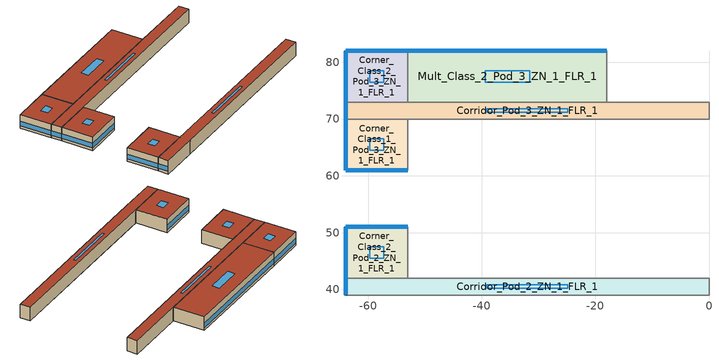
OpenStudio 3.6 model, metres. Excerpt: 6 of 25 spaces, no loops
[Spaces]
Corridor_Pod_2_ZN_1_FLR_1
 floor foundation (BTAP-Grnd-Floor-Mass:U-0.757_std): 0,42 0,39 -64,39 -64,42 z0
 wall outside: -64,42 -64,39 z0:4
 wall to Corner_Class_2_Pod_2_ZN_1_FLR_1: -53,42 -64,42 z0:4
 wall to Main_Corridor_ZN_1_FLR_1: 0,39 0,42 z0:4
 wall to Mult_Class_1_Pod_2_ZN_1_FLR_1: -53,39 0,39 z0:4
 wall to Corner_Class_1_Pod_2_ZN_1_FLR_1: -64,39 -53,39 z0:4
 wall to Mult_Class_2_Pod_2_ZN_1_FLR_1: 0,42 -53,42 z0:4
 window (BTAP-Ext-FixedWindow:U=0.220 SHGC=0.600): -64,41.97 -64,39.03 z0.76:2.12
 roof outside: 0,39 0,42 -64,42 -64,39 z4
 skylight (BTAP-Ext-Skylights:U=0.220 SHGC=0.600): -24.84,40.16 -24.84,40.84 -39.16,40.84 -39.16,40.16 z4
Corner_Class_2_Pod_2_ZN_1_FLR_1
 floor foundation (BTAP-Grnd-Floor-Mass:U-0.757_std): -53,51 -53,42 -64,42 -64,51 z0
 wall outside: -53,51 -64,51 -64,42 z0:4
 wall to Mult_Class_2_Pod_2_ZN_1_FLR_1: -53,42 -53,51 z0:4
 window (BTAP-Ext-FixedWindow:U=0.220 SHGC=0.600): -53.03,51 -63.97,51 / -64,50.97 -64,42.03 z0.76:2.1
 roof outside: -53,42 -53,51 -64,51 -64,42 z4
 skylight (BTAP-Ext-Skylights:U=0.220 SHGC=0.600): -57.27,45.49 -57.27,47.51 -59.73,47.51 -59.73,45.49 z4
Corridor_Pod_3_ZN_1_FLR_1
 floor foundation (BTAP-Grnd-Floor-Mass:U-0.757_std): 0,73 0,70 -64,70 -64,73 z0
 wall outside: -64,73 -64,70 z0:4
 wall to Mult_Class_2_Pod_3_ZN_1_FLR_1: -18,73 -53,73 z0:4
 wall to Corner_Class_2_Pod_3_ZN_1_FLR_1: -53,73 -64,73 z0:4
 wall to Computer_Class_ZN_1_FLR_1: 0,73 -18,73 z0:4
 wall to Library_Media_Center_ZN_1_FLR_1: 0,70 0,73 z0:4
 wall to Mult_Class_1_Pod_3_ZN_1_FLR_1: -53,70 0,70 z0:4
 wall to Corner_Class_1_Pod_3_ZN_1_FLR_1: -64,70 -53,70 z0:4
 window (BTAP-Ext-FixedWindow:U=0.220 SHGC=0.600): -64,72.97 -64,70.03 z0.76:2.12
 roof outside: 0,70 0,73 -64,73 -64,70 z4
 skylight (BTAP-Ext-Skylights:U=0.220 SHGC=0.600): -24.84,71.16 -24.84,71.84 -39.16,71.84 -39.16,71.16 z4
Corner_Class_2_Pod_3_ZN_1_FLR_1
 floor foundation (BTAP-Grnd-Floor-Mass:U-0.757_std): -53,82 -53,73 -64,73 -64,82 z0
 wall outside: -53,82 -64,82 -64,73 z0:4
 wall to Mult_Class_2_Pod_3_ZN_1_FLR_1: -53,73 -53,82 z0:4
 window (BTAP-Ext-FixedWindow:U=0.220 SHGC=0.600): -53.03,82 -63.97,82 / -64,81.97 -64,73.03 z0.76:2.1
 roof outside: -53,73 -53,82 -64,82 -64,73 z4
 skylight (BTAP-Ext-Skylights:U=0.220 SHGC=0.600): -57.27,76.49 -57.27,78.51 -59.73,78.51 -59.73,76.49 z4
Corner_Class_1_Pod_3_ZN_1_FLR_1
 floor foundation (BTAP-Grnd-Floor-Mass:U-0.757_std): -53,70 -53,61 -64,61 -64,70 z0
 wall outside: -64,70 -64,61 -53,61 z0:4
 wall to Mult_Class_1_Pod_3_ZN_1_FLR_1: -53,61 -53,70 z0:4
 window (BTAP-Ext-FixedWindow:U=0.220 SHGC=0.600): -63.97,61 -53.03,61 / -64,69.97 -64,61.03 z0.76:2.1
 roof outside: -53,61 -53,70 -64,70 -64,61 z4
 skylight (BTAP-Ext-Skylights:U=0.220 SHGC=0.600): -57.27,64.49 -57.27,66.51 -59.73,66.51 -59.73,64.49 z4
Mult_Class_2_Pod_3_ZN_1_FLR_1
 floor foundation (BTAP-Grnd-Floor-Mass:U-0.757_std): -18,82 -18,73 -53,73 -53,82 z0
 wall outside: -18,82 -53,82 z0:4
 wall to Computer_Class_ZN_1_FLR_1: -18,73 -18,82 z0:4
 window (BTAP-Ext-FixedWindow:U=0.220 SHGC=0.600): -18.03,82 -52.97,82 z0.76:2.1
 roof outside: -18,73 -18,82 -53,82 -53,73 z4
 skylight (BTAP-Ext-Skylights:U=0.220 SHGC=0.600): -31.59,76.49 -31.59,78.51 -39.41,78.51 -39.41,76.49 z4
[Site]
Calgary Intl AP_AB_CAN: Latitude {deg}=51.11; Longitude {deg}=-114.02; Time Zone {hr}=-7; Elevation {m}=1084.1; Terrain=City
[Building]
PrimarySchool: North Axis {deg}=0; Default Construction Set=BTAP-Mass at hdd = 5000.0; Standards Number of Stories=1; Standards Number of Above Ground Stories=1; Standards Template=NECB2015; Standards Building Type=PrimarySchool
[Site:WaterMainsTemperature]
Calculation Method=Correlation; Annual Average Outdoor Air Temperature {C}=4.69167; Maximum Difference In Monthly Average Outdoor Air Temperatures {deltaC}=24.6
[Site:GroundTemperature:BuildingSurface]
19.527, 19.502, 19.536, 19.598, 20.002, 21.64, 22.225, 22.375, 21.449, 20.121, 19.802, 19.633
[SizingPeriod:DesignDay] Barometric Pressure {Pa}=88961; Rain Indicator=No; Snow Indicator=No; Day of Month=21; Daylight Saving Time Indicator=No; Humidity Condition Type=Wetbulb; Dry-Bulb Temperature Range Modifier Type=DefaultMultipliers
Name | Maximum Dry-Bulb Temperature {C} | Daily Dry-Bulb Temperature Range {deltaC} | Wind Speed {m/s} | Wind Direction {deg} | Month | Day Type | Wetbulb or DewPoint at Maximum Dry-Bulb {C} | Solar Model Indicator | ASHRAE Clear Sky Optical Depth for Beam Irradiance | ASHRAE Clear Sky Optical Depth for Diffuse Irradiance | Sky Clearness
Calgary Intl AP Ann Clg .4% Condns DB=>MWB | 28.8 | 12.3 | 4.5 | 160 | 7 | SummerDesignDay | 16 | ASHRAETau | 0.34 | 2.419
Calgary Intl AP Ann Htg 99.6% Condns DB | -27.7 | 0 | 2.7 | 200 | 1 | WinterDesignDay | -27.7 | ASHRAEClearSky |  |  | 0
[Material:NoMass] Roughness=Smooth; Thermal Absorptance=0.9; Solar Absorptance=0.7
Name | Thermal Resistance {m2-K/W} | Visible Absorptance
Typical Carpet Pad; Typical Carpet Pad 1 | 0.21648 | 0.8
Typical Insulation 1 | 5.91238 | 0.7
Typical Insulation 2 | 4.49096 | 0.7
Typical Insulation 3 | 6.17282 | 0.7
Typical Carpet Pad 2 | 1.25503 | 0.8
Typical Carpet Pad 3; Typical Carpet Pad 4 | 3.45515 | 0.8
Typical Insulation 4 | 0.454528 | 0.7
Typical Insulation 5 | 0.454545 | 0.7
[Material]
Name | Roughness | Thickness {m} | Conductivity {W/m-K} | Density {kg/m3} | Specific Heat {J/kg-K} | Thermal Absorptance | Solar Absorptance | Visible Absorptance
G05 25mm wood | MediumSmooth | 0.0254 | 0.15 | 608 | 1630 | 0.9 | 0.5 | 0.5
100mm Normalweight concrete floor 1 | MediumSmooth | 0.1016 | 2.31 | 2322 | 832
G01 13mm gypsum board 1 | Smooth | 0.0127 | 0.16 | 800 | 1090 | 0.9 | 0.7 | 0.5
4 in. Normalweight Concrete Floor 1 | MediumRough | 0.1016 | 2.31 | 2322 | 832 | 0.9 | 0.7 | 0.7
1IN Stucco 1 | Smooth | 0.0253 | 0.6918 | 1858 | 837 | 0.9 | 0.7 | 0.92
8IN CONCRETE HW RefBldg 1 | Rough | 0.2032 | 1.311 | 2240 | 836.8 | 0.9 | 0.7 | 0.7
1/2IN Gypsum 1 | Smooth | 0.0127 | 0.16 | 784.9 | 830 | 0.9 | 0.4 | 0.4
Metal Roof Surface 1; F08 Metal surface 1 | Smooth | 0.0008 | 45.28 | 7824 | 500 | 0.9 | 0.7 | 0.7
6 in. Normalweight Concrete Floor 1; 6 in. Normalweight Concrete Floor 2; 6 in. Normalweight Concrete Floor 3 | MediumRough | 0.1524 | 2.31 | 2322 | 832 | 0.9 | 0.7 | 0.7
Expanded Polystyrene | MediumSmooth | 0.0363959 | 0.029 | 29 | 1210
[Construction]
BTAP-Int-Partition; BTAP-Int-Door: G05 25mm wood
BTAP-Int-Floor: 100mm Normalweight concrete floor 1, Typical Carpet Pad
BTAP-Int-Wall: G01 13mm gypsum board 1, G01 13mm gypsum board 1
BTAP-Int-Ceiling: Typical Carpet Pad, 100mm Normalweight concrete floor 1
BTAP-Int-Window: SimpleGlazing
BTAP-Ext-Floor-Mass:U-0.162: Typical Insulation 1, 4 in. Normalweight Concrete Floor 1, Typical Carpet Pad 1
BTAP-Ext-Wall-Mass:U-0.21: 1IN Stucco 1, 8IN CONCRETE HW RefBldg 1, Typical Insulation 2, 1/2IN Gypsum 1
BTAP-Ext-Roof-Metal:U-0.162: Metal Roof Surface 1, Typical Insulation 3
BTAP-Grnd-Floor-Mass:U-0.757: 6 in. Normalweight Concrete Floor 1, Typical Carpet Pad 2
BTAP-Grnd-Wall-Mass:U-0.284: 6 in. Normalweight Concrete Floor 2, Typical Carpet Pad 3
BTAP-Grnd-Roof-Mass:U-0.284: 6 in. Normalweight Concrete Floor 3, Typical Carpet Pad 4
BTAP-Ext-FixedWindow:U=0.220 SHGC=0.600; BTAP-Ext-GlassDoors:U=0.220 SHGC=0.600; BTAP-Ext-Skylights:U=0.220 SHGC=0.600; BTAP-Ext-DaylightDomes:U=0.220 SHGC=0.600; BTAP-Ext-DaylightDiffuser:U=0.220 SHGC=0.600: SimpleGlazing:U=0.220 SHGC=0.600
BTAP-Ext-Door:U-2.2: F08 Metal surface 1, Typical Insulation 4
BTAP-Ext-OverHeadDoor:U-2.2: Typical Insulation 5
BTAP-Grnd-Floor-Mass:U-0.757_std: 6 in. Normalweight Concrete Floor 1, Expanded Polystyrene
[DefaultConstructionSet]
BTAP-Mass at hdd = 5000.0: Default Exterior Surface Constructions=BTAP-Mass at hdd = 5000.0; Default Interior Surface Constructions=Default Surface Constructions 2; Default Ground Contact Surface Constructions=BTAP-Mass at hdd = 5000.0 1; Default Exterior SubSurface Constructions=BTAP-Mass at hdd = 5000.0; Default Interior SubSurface Constructions=Default Sub Surface Constructions 2; Interior Partition Construction=BTAP-Int-Partition
[DefaultSurfaceConstructions]
Name | Floor Construction | Wall Construction | Roof Ceiling Construction
Default Surface Constructions 2 | BTAP-Int-Floor | BTAP-Int-Wall | BTAP-Int-Ceiling
BTAP-Mass at hdd = 5000.0 | BTAP-Ext-Floor-Mass:U-0.162 | BTAP-Ext-Wall-Mass:U-0.21 | BTAP-Ext-Roof-Metal:U-0.162
BTAP-Mass at hdd = 5000.0 1 | BTAP-Grnd-Floor-Mass:U-0.757 | BTAP-Grnd-Wall-Mass:U-0.284 | BTAP-Grnd-Roof-Mass:U-0.284
[DefaultSubSurfaceConstructions]
Name | Fixed Window Construction | Operable Window Construction | Door Construction | Glass Door Construction | Overhead Door Construction | Skylight Construction | Tubular Daylight Dome Construction | Tubular Daylight Diffuser Construction
Default Sub Surface Constructions 2 | BTAP-Int-Window | BTAP-Int-Window | BTAP-Int-Door
BTAP-Mass at hdd = 5000.0 | BTAP-Ext-FixedWindow:U=0.220 SHGC=0.600 | BTAP-Ext-FixedWindow:U=0.220 SHGC=0.600 | BTAP-Ext-Door:U-2.2 | BTAP-Ext-GlassDoors:U=0.220 SHGC=0.600 | BTAP-Ext-OverHeadDoor:U-2.2 | BTAP-Ext-Skylights:U=0.220 SHGC=0.600 | BTAP-Ext-DaylightDomes:U=0.220 SHGC=0.600 | BTAP-Ext-DaylightDiffuser:U=0.220 SHGC=0.600
[WindowMaterial:SimpleGlazingSystem] U-Factor {W/m2-K}=2.2; Solar Heat Gain Coefficient=0.6; Visible Transmittance=0.21
SimpleGlazing; SimpleGlazing:U=0.220 SHGC=0.600
[Space] Building Story=Building Story 1; Part of Total Floor Area=Yes; Volume {m3}=Autocalculate
Name | Space Type | Thermal Zone
Corner_Class_2_Pod_3_ZN_1_FLR_1; Corner_Class_2_Pod_2_ZN_1_FLR_1 | Space Function Classroom/Lecture hall/Training room other | ALL_ST=Classroom/Lecture hall/Training room other_FL=Building Story 1_SCH=D 1
Corridor_Pod_2_ZN_1_FLR_1; Corridor_Pod_3_ZN_1_FLR_1 | Space Function Corridor/Transition area other-sch-D | WILD_ST=Corridor/Transition area other-sch-D_FL=Building Story 1_SCH=D
Corner_Class_1_Pod_3_ZN_1_FLR_1 | Space Function Classroom/Lecture hall/Training room other | ALL_ST=Classroom/Lecture hall/Training room other_FL=Building Story 1_SCH=D
Mult_Class_2_Pod_3_ZN_1_FLR_1 | Space Function Classroom/Lecture hall/Training room other | ALL_ST=Classroom/Lecture hall/Training room other_FL=Building Story 1_SCH=D 2
[BuildingStory]
Building Story 1: Nominal Z Coordinate {m}=0
[SpaceType] Standards Building Type=Space Function
Name | Default Schedule Set | Design Specification Outdoor Air Object | Standards Space Type
Space Function Classroom/Lecture hall/Training room other | Space Function Classroom/Lecture hall/Training room other Schedule Set | Space Function Classroom/Lecture hall/Training room other Ventilation | Classroom/Lecture hall/Training room other
Space Function Corridor/Transition area other-sch-D | Space Function Corridor/Transition area other-sch-D Schedule Set | Space Function Corridor/Transition area other-sch-D Ventilation | Corridor/Transition area other-sch-D
[People:Definition] Number of People Calculation Method=People/Area; Fraction Radiant=0.3
Name | People per Space Floor Area {person/m2}
Space Function Classroom/Lecture hall/Training room other People Definition | 0.133382
Space Function Corridor/Transition area other-sch-D People Definition | 0.0100036
[People] Work Efficiency Schedule=Work Efficiency Schedule; Clothing Insulation Schedule=Clothing Schedule; Air Velocity Schedule=Air Velocity Schedule; Multiplier=1
Name | People Definition | Space or SpaceType
Space Function Classroom/Lecture hall/Training room other People | Space Function Classroom/Lecture hall/Training room other People Definition | Space Function Classroom/Lecture hall/Training room other
Space Function Corridor/Transition area other-sch-D People | Space Function Corridor/Transition area other-sch-D People Definition | Space Function Corridor/Transition area other-sch-D
[Lights:Definition] Design Level Calculation Method=Watts/Area; Fraction Radiant=0.5; Fraction Visible=0.2
Name | Watts per Space Floor Area {W/m2}
Space Function Classroom/Lecture hall/Training room other Lights Definition | 13.4049
Space Function Corridor/Transition area other-sch-D Lights Definition | 7.10258
[Lights] Fraction Replaceable=1
Name | Lights Definition | Space or SpaceType
Space Function Classroom/Lecture hall/Training room other Lights | Space Function Classroom/Lecture hall/Training room other Lights Definition | Space Function Classroom/Lecture hall/Training room other
Space Function Corridor/Transition area other-sch-D Lights | Space Function Corridor/Transition area other-sch-D Lights Definition | Space Function Corridor/Transition area other-sch-D
[ElectricEquipment:Definition]
Space Function Classroom/Lecture hall/Training room other Elec Equip Definition: Design Level Calculation Method=Watts/Area; Watts per Space Floor Area {W/m2}=5.00182; Fraction Radiant=0.5
[ElectricEquipment]
Space Function Classroom/Lecture hall/Training room other Elec Equip: Electric Equipment Definition=Space Function Classroom/Lecture hall/Training room other Elec Equip Definition; Space or SpaceType=Space Function Classroom/Lecture hall/Training room other
[DesignSpecification:OutdoorAir] Outdoor Air Method=Sum
Name | Outdoor Air Flow per Person {m3/s-person} | Outdoor Air Flow per Floor Area {m3/s-m2}
Space Function Classroom/Lecture hall/Training room other Ventilation | 0.0285646
Space Function Corridor/Transition area other-sch-D Ventilation |  | 0.000254
[DefaultScheduleSet] Number of People Schedule=NECB-D-Occupancy; People Activity Level Schedule=NECB-Activity; Electric Equipment Schedule=NECB-D-Electric-Equipment; Infiltration Schedule=Always On
Name | Lighting Schedule
Space Function Classroom/Lecture hall/Training room other Schedule Set | NECB-D-Occupancy-NECB-D-Lighting-0.5-0.0-0.67-Light Ruleset
Space Function Corridor/Transition area other-sch-D Schedule Set | NECB-D-Lighting
[ThermostatSetpoint:DualSetpoint] Heating Setpoint Temperature Schedule=NECB-D-Thermostat Setpoint-Heating; Cooling Setpoint Temperature Schedule=NECB-D-Thermostat Setpoint-Cooling
Space Function Classroom/Lecture hall/Training room other Thermostat 27; Space Function Classroom/Lecture hall/Training room other Thermostat 28; Space Function Classroom/Lecture hall/Training room other Thermostat 29; Space Function Corridor/Transition area other-sch-D Thermostat 9
[SpaceInfiltration:DesignFlowRate] Schedule=Always On Discrete; Design Flow Rate Calculation Method=Flow/ExteriorArea; Flow per Exterior Surface Area {m3/s-m2}=0.00025; Constant Term Coefficient=0; Temperature Term Coefficient=0; Velocity Term Coefficient=0.224; Velocity Squared Term Coefficient=0
Name | Space or SpaceType
Corner_Class_1_Pod_3_ZN_1_FLR_1 Infiltration | Corner_Class_1_Pod_3_ZN_1_FLR_1
Corner_Class_2_Pod_2_ZN_1_FLR_1 Infiltration | Corner_Class_2_Pod_2_ZN_1_FLR_1
Corner_Class_2_Pod_3_ZN_1_FLR_1 Infiltration | Corner_Class_2_Pod_3_ZN_1_FLR_1
Corridor_Pod_2_ZN_1_FLR_1 Infiltration | Corridor_Pod_2_ZN_1_FLR_1
Corridor_Pod_3_ZN_1_FLR_1 Infiltration | Corridor_Pod_3_ZN_1_FLR_1
Mult_Class_2_Pod_3_ZN_1_FLR_1 Infiltration | Mult_Class_2_Pod_3_ZN_1_FLR_1
[ThermalZone] Use Ideal Air Loads=No
Name | Thermostat
ALL_ST=Classroom/Lecture hall/Training room other_FL=Building Story 1_SCH=D | Space Function Classroom/Lecture hall/Training room other Thermostat 27
ALL_ST=Classroom/Lecture hall/Training room other_FL=Building Story 1_SCH=D 1 | Space Function Classroom/Lecture hall/Training room other Thermostat 28
ALL_ST=Classroom/Lecture hall/Training room other_FL=Building Story 1_SCH=D 2 | Space Function Classroom/Lecture hall/Training room other Thermostat 29
WILD_ST=Corridor/Transition area other-sch-D_FL=Building Story 1_SCH=D | Space Function Corridor/Transition area other-sch-D Thermostat 9
[Foundation:Kiva] Wall Height Above Grade {m}=0; Wall Depth Below Slab {m}=0
Bldg Kiva Foundation; Corner_Class_1_Pod_2_ZN_1_FLR_1_Floor Kiva Foundation; Corner_Class_1_Pod_3_ZN_1_FLR_1_Floor Kiva Foundation; Corner_Class_2_Pod_2_ZN_1_FLR_1_Floor Kiva Foundation; Corner_Class_2_Pod_3_ZN_1_FLR_1_Floor Kiva Foundation; Mult_Class_2_Pod_1_ZN_1_FLR_1_Floor Kiva Foundation; Mult_Class_2_Pod_2_ZN_1_FLR_1_Floor Kiva Foundation; Mult_Class_2_Pod_3_ZN_1_FLR_1_Floor Kiva Foundation; Mult_Class_1_Pod_2_ZN_1_FLR_1_Floor Kiva Foundation; Mult_Class_1_Pod_3_ZN_1_FLR_1_Floor Kiva Foundation; Corridor_Pod_2_ZN_1_FLR_1_Floor Kiva Foundation; Corridor_Pod_3_ZN_1_FLR_1_Floor Kiva Foundation
[SurfaceProperty:ExposedFoundationPerimeter] Exposed Perimeter Calculation Method=TotalExposedPerimeter
Name | Total Exposed Perimeter {m}
Corner_Class_1_Pod_3_ZN_1_FLR_1_Floor; Corner_Class_2_Pod_2_ZN_1_FLR_1_Floor; Corner_Class_2_Pod_3_ZN_1_FLR_1_Floor | 20
Mult_Class_2_Pod_3_ZN_1_FLR_1_Floor | 35
Corridor_Pod_2_ZN_1_FLR_1_Floor; Corridor_Pod_3_ZN_1_FLR_1_Floor | 3
[Foundation:Kiva:Settings]

[Schedule:Ruleset]
Clothing Schedule: Default Day Schedule=Clothing Schedule Default Winter Clothes
Air Velocity Schedule: Default Day Schedule=Air Velocity Schedule Default
Work Efficiency Schedule: Default Day Schedule=Work Efficiency Schedule Default
NECB-D-Occupancy: Default Day Schedule=NECB-D-Occupancy Default
NECB-Activity: Default Day Schedule=NECB-Activity Default; Summer Design Day Schedule=NECB-Activity Summer Design Day; Winter Design Day Schedule=NECB-Activity Winter Design Day
NECB-D-Occupancy-NECB-D-Lighting-0.5-0.0-0.67-Light Ruleset: Default Day Schedule=NECB-D-Occupancy-NECB-D-Lighting-0.5-0.0-0.67-Light Default
NECB-D-Electric-Equipment: Default Day Schedule=NECB-D-Electric-Equipment Default
Always On: Default Day Schedule=Always On Default
NECB-D-Thermostat Setpoint-Heating: Default Day Schedule=NECB-D-Thermostat Setpoint-Heating Default
NECB-D-Thermostat Setpoint-Cooling: Default Day Schedule=NECB-D-Thermostat Setpoint-Cooling Default
NECB-D-Lighting: Default Day Schedule=NECB-D-Lighting Default
[Schedule:Day]
Clothing Schedule Default Winter Clothes; Always On Default: 24, 0, 1
Clothing Schedule Summer Clothes: 24, 0, 0.5
Air Velocity Schedule Default: 24, 0, 0.2
Work Efficiency Schedule Default; NECB-D-Occupancy Sat Day; NECB-D-Occupancy Sun|Hol Day: 24, 0, 0
NECB-D-Occupancy Default; NECB-D-Occupancy Default|Wkdy Day: 8, 0, 0, 9, 0, 0.1, 12, 0, 0.9, 16, 0, 0.8, 17, 0, 0.5, 18, 0, 0.2, 19, 0, 0.1, 22, 0, 0.3, 23, 0, 0.1, 24, 0, 0
NECB-Activity Default; NECB-Activity Winter Design Day; NECB-Activity Summer Design Day: 24, 0, 130
NECB-D-Occupancy-NECB-D-Lighting-0.5-0.0-0.67-Light Default; NECB-D-Occupancy-NECB-D-Lighting-0.5-0.0-0.67-Default|Wkdy-Light Day: 8, 0, 0.03325, 9, 0, 0.1995, 16, 0, 0.9, 17, 0, 0.7, 19, 0, 0.3325, 22, 0, 0.4655, 23, 0, 0.1995, 24, 0, 0.03325
NECB-D-Occupancy-NECB-D-Lighting-0.5-0.0-0.67-Sat-Light Day; NECB-D-Occupancy-NECB-D-Lighting-0.5-0.0-0.67-Sun|Hol-Light Day: 24, 0, 0.03325
NECB-D-Electric-Equipment Default; NECB-D-Electric-Equipment Default|Wkdy Day; NECB-D-Lighting Default; NECB-D-Lighting Default|Wkdy Day: 8, 0, 0.05, 9, 0, 0.3, 16, 0, 0.9, 17, 0, 0.7, 19, 0, 0.5, 22, 0, 0.7, 23, 0, 0.3, 24, 0, 0.05
NECB-D-Electric-Equipment Sat Day; NECB-D-Electric-Equipment Sun|Hol Day; NECB-D-Lighting Sat Day; NECB-D-Lighting Sun|Hol Day: 24, 0, 0.05
NECB-D-Thermostat Setpoint-Heating Default; NECB-D-Thermostat Setpoint-Heating Default|Wkdy Day: 7, 0, 18, 8, 0, 20, 23, 0, 22, 24, 0, 18
NECB-D-Thermostat Setpoint-Heating Sat Day; NECB-D-Thermostat Setpoint-Heating Sun|Hol Day: 24, 0, 18
NECB-D-Thermostat Setpoint-Cooling Default; NECB-D-Thermostat Setpoint-Cooling Default|Wkdy Day: 7, 0, 35, 23, 0, 24, 24, 0, 35
NECB-D-Thermostat Setpoint-Cooling Sat Day; NECB-D-Thermostat Setpoint-Cooling Sun|Hol Day: 24, 0, 35
[Schedule:Rule] Date Specification Type=DateRange; Start Day=1
Name | Schedule Ruleset | Rule Order | Day Schedule | Start Month | End Month | End Day | Apply Monday | Apply Tuesday | Apply Wednesday | Apply Thursday | Apply Friday | Apply Saturday | Apply Sunday
Schedule Rule 1 | Clothing Schedule | 0 | Clothing Schedule Summer Clothes | 5 | 9 | 30
Schedule Rule 2 | NECB-D-Occupancy | 2 | NECB-D-Occupancy Default|Wkdy Day | 1 | 12 | 31 | Yes | Yes | Yes | Yes | Yes
Schedule Rule 3 | NECB-D-Occupancy | 1 | NECB-D-Occupancy Sat Day | 1 | 12 | 31 |  |  |  |  |  | Yes
Schedule Rule 4 | NECB-D-Occupancy | 0 | NECB-D-Occupancy Sun|Hol Day | 1 | 12 | 31 |  |  |  |  |  |  | Yes
Schedule Rule 5 | NECB-D-Occupancy-NECB-D-Lighting-0.5-0.0-0.67-Light Ruleset | 2 | NECB-D-Occupancy-NECB-D-Lighting-0.5-0.0-0.67-Default|Wkdy-Light Day | 1 | 12 | 31 | Yes | Yes | Yes | Yes | Yes
Schedule Rule 6 | NECB-D-Occupancy-NECB-D-Lighting-0.5-0.0-0.67-Light Ruleset | 1 | NECB-D-Occupancy-NECB-D-Lighting-0.5-0.0-0.67-Sat-Light Day | 1 | 12 | 31 |  |  |  |  |  | Yes
Schedule Rule 7 | NECB-D-Occupancy-NECB-D-Lighting-0.5-0.0-0.67-Light Ruleset | 0 | NECB-D-Occupancy-NECB-D-Lighting-0.5-0.0-0.67-Sun|Hol-Light Day | 1 | 12 | 31 |  |  |  |  |  |  | Yes
Schedule Rule 8 | NECB-D-Electric-Equipment | 2 | NECB-D-Electric-Equipment Default|Wkdy Day | 1 | 12 | 31 | Yes | Yes | Yes | Yes | Yes
Schedule Rule 9 | NECB-D-Electric-Equipment | 1 | NECB-D-Electric-Equipment Sat Day | 1 | 12 | 31 |  |  |  |  |  | Yes
Schedule Rule 10 | NECB-D-Electric-Equipment | 0 | NECB-D-Electric-Equipment Sun|Hol Day | 1 | 12 | 31 |  |  |  |  |  |  | Yes
Schedule Rule 11 | NECB-D-Thermostat Setpoint-Heating | 2 | NECB-D-Thermostat Setpoint-Heating Default|Wkdy Day | 1 | 12 | 31 | Yes | Yes | Yes | Yes | Yes
Schedule Rule 12 | NECB-D-Thermostat Setpoint-Heating | 1 | NECB-D-Thermostat Setpoint-Heating Sat Day | 1 | 12 | 31 |  |  |  |  |  | Yes
Schedule Rule 13 | NECB-D-Thermostat Setpoint-Heating | 0 | NECB-D-Thermostat Setpoint-Heating Sun|Hol Day | 1 | 12 | 31 |  |  |  |  |  |  | Yes
Schedule Rule 14 | NECB-D-Thermostat Setpoint-Cooling | 2 | NECB-D-Thermostat Setpoint-Cooling Default|Wkdy Day | 1 | 12 | 31 | Yes | Yes | Yes | Yes | Yes
Schedule Rule 15 | NECB-D-Thermostat Setpoint-Cooling | 1 | NECB-D-Thermostat Setpoint-Cooling Sat Day | 1 | 12 | 31 |  |  |  |  |  | Yes
Schedule Rule 16 | NECB-D-Thermostat Setpoint-Cooling | 0 | NECB-D-Thermostat Setpoint-Cooling Sun|Hol Day | 1 | 12 | 31 |  |  |  |  |  |  | Yes
Schedule Rule 32 | NECB-D-Lighting | 2 | NECB-D-Lighting Default|Wkdy Day | 1 | 12 | 31 | Yes | Yes | Yes | Yes | Yes
Schedule Rule 33 | NECB-D-Lighting | 1 | NECB-D-Lighting Sat Day | 1 | 12 | 31 |  |  |  |  |  | Yes
Schedule Rule 34 | NECB-D-Lighting | 0 | NECB-D-Lighting Sun|Hol Day | 1 | 12 | 31 |  |  |  |  |  |  | Yes
[Schedule:Constant]
Always On Discrete: Value=1
